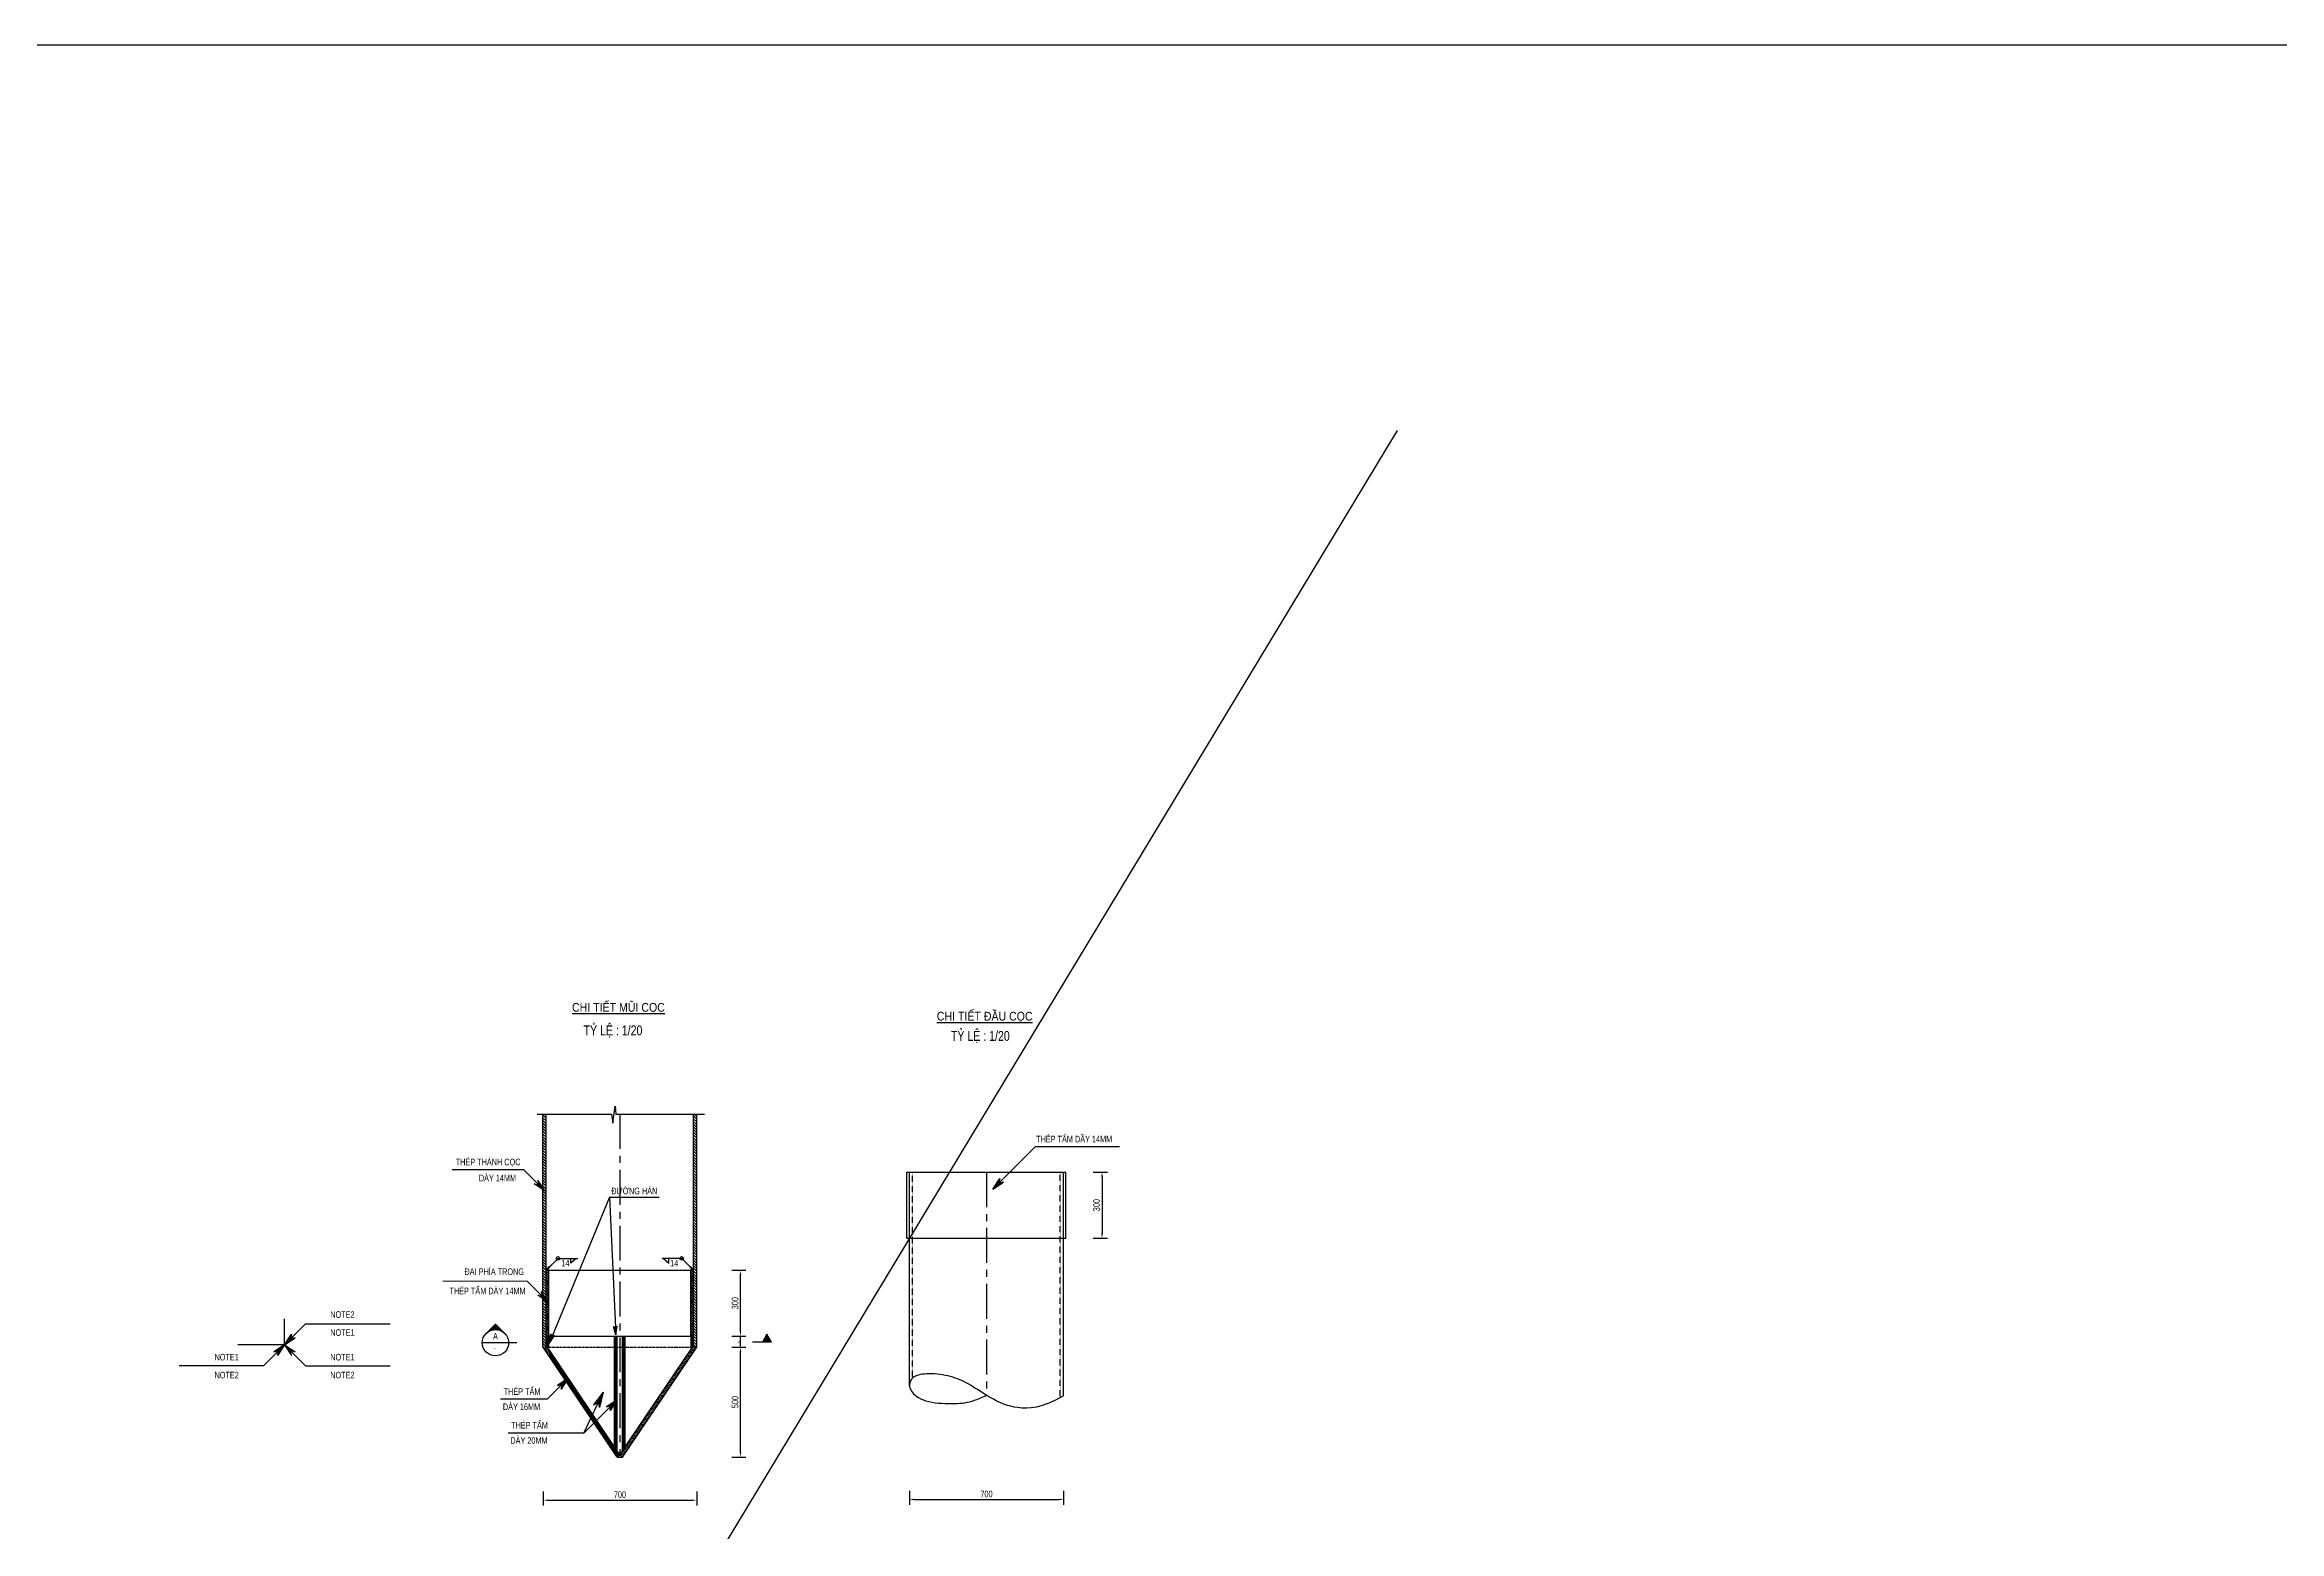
# Model space of a CAD drawing. Header units: millimetres. Extents: x -73021 to 3450336, y 75330 to 1037285.
# Drawn here: x -30586 to -20417, y 133875 to 140638 of the extents above; entities that cross this region are included whole.
import ezdxf
from ezdxf.enums import TextEntityAlignment as Align

# ---------------------------------------------------------------- set-up
doc = ezdxf.new("R2010")
doc.units = ezdxf.units.MM
doc.linetypes.add('CENTER', pattern=[50.8, 31.75, -6.35, 6.35, -6.35])
doc.linetypes.add('HIDDEN', pattern=[0.5, 0.3, -0.2])
for name, color, linetype in [('01_Draw line', 5, 'Continuous'), ('03_Dimension line', 4, 'Continuous'), ('BAO', 7, 'Continuous'), ('Big_Text_Note', 3, 'Continuous'), ('HATCH', 8, 'Continuous'), ('KHUAT', 8, 'HIDDEN'), ('MANH', 4, 'Continuous'), ('TEXT', 3, 'Continuous'), ('Truc', 1, 'CENTER')]:
    doc.layers.add(name, color=color, linetype=linetype)
doc.styles.add('Ghi chu', font='vn_vni.shx', dxfattribs={"width": 0.8})
doc.styles.add('Kich Thuoc', font='vn_vni.shx', dxfattribs={"width": 0.8})
doc.styles.add('Romans', font='vn_vni.shx', dxfattribs={"width": 0.8})
doc.styles.add('TXT5', font='vn_vni.shx', dxfattribs={"width": 0.8})
doc.dimstyles.get("Standard").update_dxf_attribs({"dimscale": 0, "dimtxt": 1.5, "dimasz": 1, "dimexe": 1.2, "dimexo": 0, "dimgap": 0.5, "dimtad": 1, "dimdec": 0, "dimzin": 0, "dimdsep": 46, "dimtxsty": 'Kich Thuoc', "dimcen": 0.09, "dimclrd": 4, "dimclre": 4, "dimclrt": 4, "dimadec": 0, "dimazin": 0, "dimtfac": 1, "dimtdec": 0, "dimtix": 1, "dimtofl": 0, "dimtmove": 0, "dimatfit": 3, "dimfxl": 2, "dimfxlon": 1, "dimtolj": 1, "dimtzin": 0, "dimarcsym": 0})

# ---------------------------------------------------------------- blocks, each defined once
blk = doc.blocks.new('*D19')
at = {"layer": '03_Dimension line', "color": 4, "lineweight": -2, "ltscale": 5}
for p, q in [((-28318, 134057), (-28318, 133993)), ((-27618, 134057), (-27618, 133993)), ((-28298, 134017), (-27638, 134017))]:
    blk.add_line(p, q, dxfattribs=at)
at = {"layer": '03_Dimension line', "color": 4, "ltscale": 5}
for points in [[(-28298, 134020), (-28298, 134014), (-28318, 134017)], [(-27638, 134020), (-27638, 134014), (-27618, 134017)]]:
    blk.add_solid(points, dxfattribs=at)
at = {"layer": 'Defpoints', "color": 0, "ltscale": 5}
for p in [(-28318, 134713), (-27618, 134713), (-27618, 134017)]:
    blk.add_point(p, dxfattribs=at)
at = {"layer": '03_Dimension line', "color": 4, "ltscale": 5, "insert": (-27968, 134042), "char_height": 30, "attachment_point": 5, "style": 'Kich Thuoc'}
blk.add_mtext('\\A1;700', dxfattribs=at)
blk = doc.blocks.new('*D20')
at = {"layer": '03_Dimension line', "color": 4, "lineweight": -2, "ltscale": 5}
for p, q in [((-27459, 134713), (-27395, 134713)), ((-27419, 134233), (-27419, 134693)), ((-27459, 134213), (-27395, 134213))]:
    blk.add_line(p, q, dxfattribs=at)
at = {"layer": '03_Dimension line', "color": 4, "ltscale": 5}
for points in [[(-27422, 134693), (-27416, 134693), (-27419, 134713)], [(-27422, 134233), (-27416, 134233), (-27419, 134213)]]:
    blk.add_solid(points, dxfattribs=at)
at = {"layer": 'Defpoints', "color": 0, "ltscale": 5}
for p in [(-27956, 134713), (-27419, 134713), (-27956, 134213)]:
    blk.add_point(p, dxfattribs=at)
at = {"layer": '03_Dimension line', "color": 4, "ltscale": 5, "insert": (-27444, 134463), "char_height": 30, "attachment_point": 5, "rotation": 90, "style": 'Kich Thuoc'}
blk.add_mtext('\\A1;500', dxfattribs=at)
blk = doc.blocks.new('*D21')
at = {"layer": '03_Dimension line', "color": 4, "lineweight": -2, "ltscale": 5}
for p, q in [((-27428, 134763), (-27413, 134763)), ((-27419, 134717), (-27419, 134758)), ((-27428, 134713), (-27413, 134713))]:
    blk.add_line(p, q, dxfattribs=at)
at = {"layer": '03_Dimension line', "color": 4, "ltscale": 5}
for points in [[(-27420, 134758), (-27418, 134758), (-27419, 134763)], [(-27420, 134717), (-27418, 134717), (-27419, 134713)]]:
    blk.add_solid(points, dxfattribs=at)
at = {"layer": 'Defpoints', "color": 0, "ltscale": 5}
for p in [(-27633, 134763), (-27419, 134763), (-27633, 134713)]:
    blk.add_point(p, dxfattribs=at)
at = {"layer": '03_Dimension line', "color": 4, "ltscale": 5, "insert": (-27425, 134738), "char_height": 7.08, "attachment_point": 5, "rotation": 90, "style": 'Kich Thuoc'}
blk.add_mtext('\\A1;50', dxfattribs=at)
blk = doc.blocks.new('*D22')
at = {"layer": '03_Dimension line', "color": 4, "lineweight": -2, "ltscale": 5}
for p, q in [((-27459, 135063), (-27395, 135063)), ((-27419, 134783), (-27419, 135043)), ((-27459, 134763), (-27395, 134763))]:
    blk.add_line(p, q, dxfattribs=at)
at = {"layer": '03_Dimension line', "color": 4, "ltscale": 5}
for points in [[(-27422, 135043), (-27416, 135043), (-27419, 135063)], [(-27422, 134783), (-27416, 134783), (-27419, 134763)]]:
    blk.add_solid(points, dxfattribs=at)
at = {"layer": 'Defpoints', "color": 0, "ltscale": 5}
for p in [(-27633, 135063), (-27419, 135063), (-27633, 134763)]:
    blk.add_point(p, dxfattribs=at)
at = {"layer": '03_Dimension line', "color": 4, "ltscale": 5, "insert": (-27444, 134913), "char_height": 30, "attachment_point": 5, "rotation": 90, "style": 'Kich Thuoc'}
blk.add_mtext('\\A1;300', dxfattribs=at)
blk = doc.blocks.new('*D23')
at = {"layer": '03_Dimension line', "color": 4, "lineweight": -2, "ltscale": 5}
for p, q in [((-26650, 134060), (-26650, 133996)), ((-25950, 134060), (-25950, 133996)), ((-26630, 134020), (-25970, 134020))]:
    blk.add_line(p, q, dxfattribs=at)
at = {"layer": '03_Dimension line', "color": 4, "ltscale": 5}
for points in [[(-26630, 134024), (-26630, 134017), (-26650, 134020)], [(-25970, 134024), (-25970, 134017), (-25950, 134020)]]:
    blk.add_solid(points, dxfattribs=at)
at = {"layer": 'Defpoints', "color": 0, "ltscale": 5}
for p in [(-26650, 134542), (-25950, 134542), (-25950, 134020)]:
    blk.add_point(p, dxfattribs=at)
at = {"layer": '03_Dimension line', "color": 4, "ltscale": 5, "insert": (-26300, 134045), "char_height": 30, "attachment_point": 5, "style": 'Kich Thuoc'}
blk.add_mtext('\\A1;700', dxfattribs=at)
blk = doc.blocks.new('*D24')
at = {"layer": '03_Dimension line', "color": 4, "lineweight": -2, "ltscale": 5}
for p, q in [((-25814, 135509), (-25750, 135509)), ((-25774, 135489), (-25774, 135229)), ((-25814, 135209), (-25750, 135209))]:
    blk.add_line(p, q, dxfattribs=at)
at = {"layer": '03_Dimension line', "color": 4, "ltscale": 5}
for points in [[(-25778, 135489), (-25771, 135489), (-25774, 135509)], [(-25778, 135229), (-25771, 135229), (-25774, 135209)]]:
    blk.add_solid(points, dxfattribs=at)
at = {"layer": 'Defpoints', "color": 0, "ltscale": 5}
for p in [(-25938, 135509), (-25938, 135209), (-25774, 135209)]:
    blk.add_point(p, dxfattribs=at)
at = {"layer": '03_Dimension line', "color": 4, "ltscale": 5, "insert": (-25799, 135359), "char_height": 30, "attachment_point": 5, "rotation": 90, "style": 'Kich Thuoc'}
blk.add_mtext('\\A1;300', dxfattribs=at)
blk = doc.blocks.new('NOTE')
h = blk.add_hatch(color=256)
h.paths.add_polyline_path([(0, 0), (2.43, -1.61), (1.34, -1.34)])
h.paths.add_polyline_path([(0, 0), (1.34, -1.34), (1.61, -2.43)])
for p, q in [((0, 0), (1.61, -2.43)), ((0, 0), (2.43, -1.61)), ((4.77, -4.77), (0, 0)), ((1.61, -2.43), (1.34, -1.34)), ((2.43, -1.61), (1.34, -1.34)), ((4.77, -4.77), (24.01, -4.77))]:
    blk.add_line(p, q)
at = {"color": 4, "style": 'Romans', "width": 0.8}
for tag, p in [('NOTE1', (13.17, -2.8)), ('NOTE2', (13.17, -6.89))]:
    blk.add_attdef(tag, text='', height=2, dxfattribs=at).set_placement(p, align=Align.MIDDLE_CENTER)
blk = doc.blocks.new('SECTION_02')
for p, q in [((6, 0), (-6, 0)), ((0, 8.4), (-3.8, 4.7)), ((-3.7, 4.8), (-3.6, 4.8)), ((-3.6, 4.9), (-3.5, 4.9)), ((-3.5, 4.9), (-3.4, 4.9)), ((-3.4, 5), (-3.3, 5)), ((-3.3, 5.1), (-3.1, 5.1)), ((-3.2, 5.3), (-2.9, 5.3)), ((-3.2, 5.2), (-3, 5.2)), ((-3.1, 5.4), (-2.7, 5.4)), ((-3, 5.4), (-2.5, 5.4)), ((-2.9, 5.5), (-2.3, 5.5)), ((-2.8, 5.6), (-2.1, 5.6)), ((-2.7, 5.8), (-1.6, 5.8)), ((-2.7, 5.7), (-1.9, 5.7)), ((-2.6, 5.9), (-1.3, 5.9)), ((-2.5, 5.9), (-0.8, 5.9)), ((-2.4, 6), (2.4, 6)), ((-2.3, 6.1), (2.3, 6.1)), ((-2.2, 6.3), (2.2, 6.3)), ((-2.2, 6.2), (2.2, 6.2)), ((-2.1, 6.4), (2.1, 6.4)), ((-2, 6.4), (2, 6.4)), ((-1.9, 6.5), (1.9, 6.5)), ((-1.8, 6.6), (1.8, 6.6)), ((-1.7, 6.8), (1.7, 6.8)), ((-1.7, 6.7), (1.7, 6.7)), ((-1.6, 6.9), (1.6, 6.9)), ((-1.5, 6.9), (1.5, 6.9)), ((-1.4, 7), (1.4, 7)), ((-1.3, 7.1), (1.3, 7.1)), ((-1.2, 7.3), (1.2, 7.3)), ((-1.2, 7.2), (1.2, 7.2)), ((-1.1, 7.4), (1.1, 7.4)), ((-1, 7.4), (1, 7.4)), ((-0.9, 7.5), (0.9, 7.5)), ((-0.8, 7.6), (0.8, 7.6)), ((-0.7, 7.8), (0.7, 7.8)), ((-0.7, 7.7), (0.7, 7.7)), ((-0.6, 7.9), (0.6, 7.9)), ((-0.5, 7.9), (0.5, 7.9)), ((-0.4, 8), (0.4, 8)), ((-0.3, 8.1), (0.3, 8.1)), ((-0.2, 8.3), (0.2, 8.3)), ((-0.2, 8.2), (0.2, 8.2)), ((-0.1, 8.4), (0.1, 8.4)), ((0, 8.4), (3.8, 4.7)), ((0.8, 5.9), (2.5, 5.9)), ((1.3, 5.9), (2.6, 5.9)), ((1.6, 5.8), (2.7, 5.8)), ((1.9, 5.7), (2.7, 5.7)), ((2.1, 5.6), (2.8, 5.6)), ((2.3, 5.5), (2.9, 5.5)), ((2.5, 5.4), (3, 5.4)), ((2.7, 5.4), (3.1, 5.4)), ((2.9, 5.3), (3.2, 5.3)), ((3, 5.2), (3.2, 5.2)), ((3.1, 5.1), (3.3, 5.1)), ((3.3, 5), (3.4, 5)), ((3.4, 4.9), (3.5, 4.9)), ((3.5, 4.9), (3.6, 4.9)), ((3.6, 4.8), (3.7, 4.8)), ((-3.7, -4.7), (-3.7, -4.7)), ((3.7, -4.7), (3.7, -4.7))]:
    blk.add_line(p, q)
blk.add_circle((0, 0), 6)
at = {"layer": 'Big_Text_Note', "color": 6, "style": 'TXT5', "width": 0.8}
blk.add_attdef('A', text='', height=4, dxfattribs=at).set_placement((0, 3), align=Align.MIDDLE_CENTER)
at = {"layer": 'Big_Text_Note', "color": 3, "style": 'Romans', "width": 0.8}
blk.add_attdef('-', text='', height=2.08, dxfattribs=at).set_placement((0, -2.5), align=Align.MIDDLE_CENTER)

msp = doc.modelspace()

# ---------------------------------------------------------------- hatches: boundary and pattern name
h = msp.add_hatch()
h.set_pattern_fill('ANSI31', color=9, scale=50, style=0)
h.set_pattern_definition([(45, (-27740.034, 133390.661), (-4.419417, 4.419417), [])])
h.paths.add_polyline_path([(-28290.91, 135062.58), (-28303.41, 135062.58), (-28303.41, 134762.58), (-28290.91, 134762.58)])
h.paths.add_polyline_path([(-27633.41, 135062.58), (-27645.91, 135062.58), (-27645.91, 134762.58), (-27633.41, 134762.58)])
h = msp.add_hatch()
h.set_pattern_fill('ANSI31', color=9, scale=50, angle=43.894627, style=0)
h.set_pattern_definition([(88.89463, (-27755.724, 133411.351), (-6.248837, 0.12057), [])])
h.paths.add_polyline_path([(-28154.55, 134470.91), (-28140.72, 134479.01), (-28301.94, 134719.05), (-28308.97, 134719.19), (-28309.31, 134701.33)])
h.paths.add_polyline_path([(-28103.34, 134394.66), (-28086.26, 134397.93), (-28140.72, 134479.01), (-28154.55, 134470.91)])
h.paths.add_polyline_path([(-27981.18, 134212.77), (-27968.49, 134222.57), (-28086.26, 134397.93), (-28103.34, 134394.66)])
h = msp.add_hatch()
h.set_pattern_fill('ANSI31', color=9, scale=50, angle=120.934803, style=0)
h.set_pattern_definition([(165.9348, (-27726.899, 133419.494), (-1.518911, -6.062624), [])])
h.paths.add_polyline_path([(-27968.41, 134222.62), (-27955.74, 134212.79), (-27614.02, 134718.43), (-27626.45, 134718.22), (-27633.54, 134718.11)])
at = {"layer": '03_Dimension line'}
h = msp.add_hatch(color=256, dxfattribs=at)
h.paths.add_polyline_path([(-28309.85, 135423.61), (-28358.5, 135455.8), (-28336.59, 135450.36)])
h.paths.add_polyline_path([(-28309.85, 135423.61), (-28336.59, 135450.36), (-28342.03, 135472.26)])
h = msp.add_hatch(color=256, dxfattribs=at)
h.paths.add_polyline_path([(-26270.71, 135431.7), (-26222.06, 135463.89), (-26243.96, 135458.45)])
h.paths.add_polyline_path([(-26270.71, 135431.7), (-26243.96, 135458.45), (-26238.52, 135480.35)])
h = msp.add_hatch(color=256, dxfattribs=at)
h.paths.add_polyline_path([(-28293.56, 134916.78), (-28342.21, 134948.96), (-28320.31, 134943.52)])
h.paths.add_polyline_path([(-28293.56, 134916.78), (-28320.31, 134943.52), (-28325.75, 134965.43)])
h = msp.add_hatch(color=256, dxfattribs=at)
h.paths.add_polyline_path([(-28290.81, 134729.84), (-28266.15, 134766.37), (-28279.87, 134756.24)])
h.paths.add_polyline_path([(-28290.81, 134729.84), (-28279.87, 134756.24), (-28282.4, 134773.1)])
h = msp.add_hatch(color=256, dxfattribs=at)
h.paths.add_polyline_path([(-27985.98, 134768.72), (-27980.65, 134808.71), (-27987.77, 134794.82)])
h.paths.add_polyline_path([(-27985.98, 134768.72), (-27987.77, 134794.82), (-27996.71, 134807.61)])
h = msp.add_hatch(color=256, dxfattribs=at)
h.paths.add_polyline_path([(-28203.41, 134571.25), (-28252.07, 134539.06), (-28230.16, 134544.5)])
h.paths.add_polyline_path([(-28203.41, 134571.25), (-28230.16, 134544.5), (-28235.6, 134522.59)])
h = msp.add_hatch(color=256, dxfattribs=at)
h.paths.add_polyline_path([(-28044.14, 134508.84), (-28087.8, 134450.6), (-28064.34, 134466.19)])
h.paths.add_polyline_path([(-28044.14, 134508.84), (-28064.34, 134466.19), (-28061.54, 134438.17)])
h = msp.add_hatch(color=256, dxfattribs=at)
h.paths.add_polyline_path([(-27980.91, 134473.97), (-28029.56, 134441.78), (-28007.65, 134447.22)])
h.paths.add_polyline_path([(-27980.91, 134473.97), (-28007.65, 134447.22), (-28013.09, 134425.32)])
at = {"layer": 'HATCH', "ltscale": 5}
for points in [[(-28292.5, 135066.23), (-28296.17, 135070.54), (-28300.31, 135072.38), (-28303.41, 135072.82), (-28303.41, 135062.58), (-28291.48, 135062.58)], [(-27644.31, 135066.23), (-27640.64, 135070.54), (-27636.5, 135072.38), (-27633.41, 135072.82), (-27633.41, 135062.58), (-27645.33, 135062.58)]]:
    msp.add_hatch(color=256, dxfattribs=at).paths.add_polyline_path(points)
at = {"layer": 'KHUAT'}
h = msp.add_hatch(dxfattribs=at)
h.set_pattern_fill('ANSI31', color=8, scale=70, angle=90, style=0)
h.set_pattern_definition([(135, (-27598.36, 133279.536), (-6.187184, -6.187184), [])])
h.paths.add_polyline_path([(-28303.41, 135773.35), (-28318.41, 135773.35), (-28318.41, 134986.27), (-28303.41, 134963.92)])
h.paths.add_polyline_path([(-27618.41, 135773.35), (-27633.41, 135773.35), (-27633.41, 134712.58), (-27618.41, 134712.58)])
h.paths.add_polyline_path([(-28303.41, 134963.92), (-28318.41, 134986.27), (-28318.41, 134712.58), (-28303.41, 134712.58)])

# ---------------------------------------------------------------- linework, layer by layer
for p, q in [((-27298.94, 134772.48), (-27319.57, 134734.97)), ((-27277.77, 134734.97), (-27298.94, 134772.48)), ((-28437.76, 134733.17), (-28474.6, 134733.17)), ((-27321.07, 134734.97), (-27364.38, 134734.97)), ((-27277.77, 134734.97), (-27321.07, 134734.97)), ((-28298.88, 134475.78), (-28511.32, 134475.78))]:
    msp.add_line(p, q)
for points in [[(-26662.28, 135509.12), (-25938.28, 135509.12)], [(-26662.28, 135209.12), (-26662.28, 135509.12)], [(-25938.28, 135209.12), (-25938.28, 135509.12)], [(-26662.28, 135209.12), (-25938.28, 135209.12)], [(-28291.48, 135062.58), (-28292.5, 135066.23), (-28296.17, 135070.54), (-28300.31, 135072.38), (-28303.98, 135072.9)], [(-27645.33, 135062.58), (-27644.31, 135066.23), (-27640.64, 135070.54), (-27636.5, 135072.38), (-27632.83, 135072.9)], [(-28291.48, 134762.58), (-28292.5, 134758.93), (-28296.17, 134754.62), (-28300.31, 134752.78), (-28303.98, 134752.26)], [(-28303.41, 134758.91), (-28290.81, 134758.91)], [(-28303.41, 134755.42), (-28290.81, 134755.42)], [(-28303.41, 134754.56), (-28290.81, 134754.56)], [(-28303.41, 134751.7), (-28290.81, 134751.7)], [(-28303.41, 134749.44), (-28290.81, 134749.44)], [(-28303.41, 134747.75), (-28290.81, 134747.75)], [(-28303.41, 134746.65), (-28290.81, 134746.65)], [(-28303.41, 134743.56), (-28290.81, 134743.56)], [(-28303.41, 134742.47), (-28290.81, 134742.47)], [(-27995.81, 134758.91), (-27983.22, 134758.91)], [(-27995.81, 134755.42), (-27983.22, 134755.42)], [(-27995.81, 134754.56), (-27983.22, 134754.56)], [(-27995.81, 134751.7), (-27983.22, 134751.7)], [(-27995.81, 134749.44), (-27983.22, 134749.44)], [(-27995.81, 134747.75), (-27983.22, 134747.75)], [(-27995.81, 134746.65), (-27983.22, 134746.65)], [(-27995.81, 134743.56), (-27983.22, 134743.56)], [(-27995.81, 134742.47), (-27983.22, 134742.47)], [(-27954.72, 134758.91), (-27942.13, 134758.91)], [(-27954.72, 134755.42), (-27942.13, 134755.42)], [(-27954.72, 134754.56), (-27942.13, 134754.56)], [(-27954.72, 134751.7), (-27942.13, 134751.7)], [(-27954.72, 134749.44), (-27942.13, 134749.44)], [(-27954.72, 134747.75), (-27942.13, 134747.75)], [(-27954.72, 134746.65), (-27942.13, 134746.65)], [(-27954.72, 134743.56), (-27942.13, 134743.56)], [(-27954.72, 134742.47), (-27942.13, 134742.47)], [(-27647.61, 134758.91), (-27635.02, 134758.91)], [(-27647.61, 134755.42), (-27635.02, 134755.42)], [(-27647.61, 134751.7), (-27635.02, 134751.7)], [(-27647.61, 134749.72), (-27635.02, 134749.72)], [(-27647.61, 134747.75), (-27635.02, 134747.75)], [(-27647.61, 134744.6), (-27635.02, 134744.6)], [(-27647.61, 134743.56), (-27635.02, 134743.56)], [(-27647.61, 134739.51), (-27635.02, 134739.51)], [(-27646.69, 134762.58), (-27645.67, 134758.93), (-27642, 134754.62), (-27637.85, 134752.78), (-27634.19, 134752.26)], [(-27645.33, 134762.58), (-27644.31, 134758.93), (-27640.64, 134754.62), (-27636.5, 134752.78), (-27632.83, 134752.26)], [(-28303.41, 134738.45), (-28290.81, 134738.45)], [(-28303.41, 134737.35), (-28290.81, 134737.35)], [(-28303.41, 134734.03), (-28290.81, 134734.03)], [(-28303.41, 134733.75), (-28290.81, 134733.75)], [(-28303.41, 134729.84), (-28290.81, 134729.84)], [(-28303.41, 134724.26), (-28290.81, 134724.26)], [(-28303.41, 134719.14), (-28290.81, 134719.14)], [(-28303.41, 134714.49), (-28290.81, 134714.49)], [(-27995.81, 134738.45), (-27983.22, 134738.45)], [(-27995.81, 134737.35), (-27983.22, 134737.35)], [(-27995.81, 134734.03), (-27983.22, 134734.03)], [(-27995.81, 134733.75), (-27983.22, 134733.75)], [(-27995.81, 134729.84), (-27983.22, 134729.84)], [(-27995.81, 134724.26), (-27983.22, 134724.26)], [(-27995.81, 134719.14), (-27983.22, 134719.14)], [(-27995.81, 134714.49), (-27983.22, 134714.49)], [(-27995.81, 134710.74), (-27983.22, 134710.74)], [(-27995.81, 134707.25), (-27983.22, 134707.25)], [(-27995.81, 134703.53), (-27983.22, 134703.53)], [(-27995.81, 134699.57), (-27983.22, 134699.57)], [(-27995.81, 134695.39), (-27983.22, 134695.39)], [(-27995.81, 134690.27), (-27983.22, 134690.27)], [(-27995.81, 134685.85), (-27983.22, 134685.85)], [(-27995.81, 134681.67), (-27983.22, 134681.67)], [(-27995.81, 134676.08), (-27983.22, 134676.08)], [(-27995.81, 134670.97), (-27983.22, 134670.97)], [(-27995.81, 134666.32), (-27983.22, 134666.32)], [(-27995.81, 134661.85), (-27983.22, 134661.85)], [(-27995.81, 134658.36), (-27983.22, 134658.36)], [(-27995.81, 134654.64), (-27983.22, 134654.64)], [(-27995.81, 134650.69), (-27983.22, 134650.69)], [(-27995.81, 134646.5), (-27983.22, 134646.5)], [(-27995.81, 134641.38), (-27983.22, 134641.38)], [(-27954.72, 134738.45), (-27942.13, 134738.45)], [(-27954.72, 134737.35), (-27942.13, 134737.35)], [(-27954.72, 134734.03), (-27942.13, 134734.03)], [(-27954.72, 134733.75), (-27942.13, 134733.75)], [(-27954.72, 134729.84), (-27942.13, 134729.84)], [(-27954.72, 134724.26), (-27942.13, 134724.26)], [(-27954.72, 134719.14), (-27942.13, 134719.14)], [(-27954.72, 134714.49), (-27942.13, 134714.49)], [(-27954.72, 134710.74), (-27942.13, 134710.74)], [(-27954.72, 134707.25), (-27942.13, 134707.25)], [(-27954.72, 134703.53), (-27942.13, 134703.53)], [(-27954.72, 134699.57), (-27942.13, 134699.57)], [(-27954.72, 134695.39), (-27942.13, 134695.39)], [(-27954.72, 134690.27), (-27942.13, 134690.27)], [(-27954.72, 134685.85), (-27942.13, 134685.85)], [(-27954.72, 134681.67), (-27942.13, 134681.67)], [(-27954.72, 134676.08), (-27942.13, 134676.08)], [(-27954.72, 134670.97), (-27942.13, 134670.97)], [(-27954.72, 134666.32), (-27942.13, 134666.32)], [(-27954.72, 134661.85), (-27942.13, 134661.85)], [(-27954.72, 134658.36), (-27942.13, 134658.36)], [(-27954.72, 134654.64), (-27942.13, 134654.64)], [(-27954.72, 134650.69), (-27942.13, 134650.69)], [(-27954.72, 134646.5), (-27942.13, 134646.5)], [(-27954.72, 134641.38), (-27942.13, 134641.38)], [(-27647.61, 134738.45), (-27635.02, 134738.45)], [(-27647.61, 134734.49), (-27635.02, 134734.49)], [(-27647.61, 134734.03), (-27635.02, 134734.03)], [(-27647.61, 134730.3), (-27635.02, 134730.3)], [(-27647.61, 134729.84), (-27635.02, 134729.84)], [(-27647.61, 134724.26), (-27635.02, 134724.26)], [(-27647.61, 134719.14), (-27635.02, 134719.14)], [(-27647.61, 134714.49), (-27635.02, 134714.49)], [(-27995.81, 134636.96), (-27983.22, 134636.96)], [(-27995.81, 134632.78), (-27983.22, 134632.78)], [(-27995.81, 134627.2), (-27983.22, 134627.2)], [(-27995.81, 134622.08), (-27983.22, 134622.08)], [(-27995.81, 134617.43), (-27983.22, 134617.43)], [(-27995.81, 134612.71), (-27983.22, 134612.71)], [(-27995.81, 134609.22), (-27983.22, 134609.22)], [(-27995.81, 134605.5), (-27983.22, 134605.5)], [(-27995.81, 134601.54), (-27983.22, 134601.54)], [(-27995.81, 134597.36), (-27983.22, 134597.36)], [(-27995.81, 134592.24), (-27983.22, 134592.24)], [(-27995.81, 134587.82), (-27983.22, 134587.82)], [(-27995.81, 134583.64), (-27983.22, 134583.64)], [(-27995.81, 134578.05), (-27983.22, 134578.05)], [(-27995.81, 134572.94), (-27983.22, 134572.94)], [(-27995.81, 134568.29), (-27983.22, 134568.29)], [(-27995.81, 134563.46), (-27983.22, 134563.46)], [(-27995.81, 134559.97), (-27983.22, 134559.97)], [(-27995.81, 134556.25), (-27983.22, 134556.25)], [(-27995.81, 134552.3), (-27983.22, 134552.3)], [(-27995.81, 134548.11), (-27983.22, 134548.11)], [(-27995.81, 134543), (-27983.22, 134543)], [(-27995.81, 134538.58), (-27983.22, 134538.58)], [(-27954.72, 134636.96), (-27942.13, 134636.96)], [(-27954.72, 134632.78), (-27942.13, 134632.78)], [(-27954.72, 134627.2), (-27942.13, 134627.2)], [(-27954.72, 134622.08), (-27942.13, 134622.08)], [(-27954.72, 134617.43), (-27942.13, 134617.43)], [(-27954.72, 134612.71), (-27942.13, 134612.71)], [(-27954.72, 134609.22), (-27942.13, 134609.22)], [(-27954.72, 134605.5), (-27942.13, 134605.5)], [(-27954.72, 134601.54), (-27942.13, 134601.54)], [(-27954.72, 134597.36), (-27942.13, 134597.36)], [(-27954.72, 134592.24), (-27942.13, 134592.24)], [(-27954.72, 134587.82), (-27942.13, 134587.82)], [(-27954.72, 134583.64), (-27942.13, 134583.64)], [(-27954.72, 134578.05), (-27942.13, 134578.05)], [(-27954.72, 134572.94), (-27942.13, 134572.94)], [(-27954.72, 134568.29), (-27942.13, 134568.29)], [(-27954.72, 134563.46), (-27942.13, 134563.46)], [(-27954.72, 134559.97), (-27942.13, 134559.97)], [(-27954.72, 134556.25), (-27942.13, 134556.25)], [(-27954.72, 134552.3), (-27942.13, 134552.3)], [(-27954.72, 134548.11), (-27942.13, 134548.11)], [(-27954.72, 134543), (-27942.13, 134543)], [(-27954.72, 134538.58), (-27942.13, 134538.58)], [(-27995.81, 134534.39), (-27983.22, 134534.39)], [(-27995.81, 134528.81), (-27983.22, 134528.81)], [(-27995.81, 134523.69), (-27983.22, 134523.69)], [(-27995.81, 134519.04), (-27983.22, 134519.04)], [(-27995.81, 134514.57), (-27983.22, 134514.57)], [(-27995.81, 134511.09), (-27983.22, 134511.09)], [(-27995.81, 134507.36), (-27983.22, 134507.36)], [(-27995.81, 134503.41), (-27983.22, 134503.41)], [(-27995.81, 134499.22), (-27983.22, 134499.22)], [(-27995.81, 134494.11), (-27983.22, 134494.11)], [(-27995.81, 134489.69), (-27983.22, 134489.69)], [(-27995.81, 134485.5), (-27983.22, 134485.5)], [(-27995.81, 134479.92), (-27983.22, 134479.92)], [(-27995.81, 134474.8), (-27983.22, 134474.8)], [(-27995.81, 134470.15), (-27983.22, 134470.15)], [(-27995.81, 134465.49), (-27983.22, 134465.49)], [(-27995.81, 134462), (-27983.22, 134462)], [(-27995.81, 134458.28), (-27983.22, 134458.28)], [(-27995.81, 134454.33), (-27983.22, 134454.33)], [(-27995.81, 134450.14), (-27983.22, 134450.14)], [(-27995.81, 134445.03), (-27983.22, 134445.03)], [(-27995.81, 134440.61), (-27983.22, 134440.61)], [(-27995.81, 134436.42), (-27983.22, 134436.42)], [(-27954.72, 134534.39), (-27942.13, 134534.39)], [(-27954.72, 134528.81), (-27942.13, 134528.81)], [(-27954.72, 134523.69), (-27942.13, 134523.69)], [(-27954.72, 134519.04), (-27942.13, 134519.04)], [(-27954.72, 134514.57), (-27942.13, 134514.57)], [(-27954.72, 134511.09), (-27942.13, 134511.09)], [(-27954.72, 134507.36), (-27942.13, 134507.36)], [(-27954.72, 134503.41), (-27942.13, 134503.41)], [(-27954.72, 134499.22), (-27942.13, 134499.22)], [(-27954.72, 134494.11), (-27942.13, 134494.11)], [(-27954.72, 134489.69), (-27942.13, 134489.69)], [(-27954.72, 134485.5), (-27942.13, 134485.5)], [(-27954.72, 134479.92), (-27942.13, 134479.92)], [(-27954.72, 134474.8), (-27942.13, 134474.8)], [(-27954.72, 134470.15), (-27942.13, 134470.15)], [(-27954.72, 134465.49), (-27942.13, 134465.49)], [(-27954.72, 134462), (-27942.13, 134462)], [(-27954.72, 134458.28), (-27942.13, 134458.28)], [(-27954.72, 134454.33), (-27942.13, 134454.33)], [(-27954.72, 134450.14), (-27942.13, 134450.14)], [(-27954.72, 134445.03), (-27942.13, 134445.03)], [(-27954.72, 134440.61), (-27942.13, 134440.61)], [(-27954.72, 134436.42), (-27942.13, 134436.42)], [(-27995.81, 134430.84), (-27983.22, 134430.84)], [(-27995.81, 134425.72), (-27983.22, 134425.72)], [(-27995.81, 134421.07), (-27983.22, 134421.07)], [(-27995.81, 134416.6), (-27983.22, 134416.6)], [(-27995.81, 134413.12), (-27983.22, 134413.12)], [(-27995.81, 134409.39), (-27983.22, 134409.39)], [(-27995.81, 134405.44), (-27983.22, 134405.44)], [(-27995.81, 134401.25), (-27983.22, 134401.25)], [(-27995.81, 134396.14), (-27983.22, 134396.14)], [(-27995.81, 134391.72), (-27983.22, 134391.72)], [(-27995.81, 134387.53), (-27983.22, 134387.53)], [(-27995.81, 134381.95), (-27983.22, 134381.95)], [(-27995.81, 134376.83), (-27983.22, 134376.83)], [(-27995.81, 134372.18), (-27983.22, 134372.18)], [(-27995.81, 134368.63), (-27983.22, 134368.63)], [(-27995.81, 134363.98), (-27983.22, 134363.98)], [(-27995.81, 134358.85), (-27983.22, 134358.85)], [(-27995.81, 134354.43), (-27983.22, 134354.43)], [(-27995.81, 134350.24), (-27983.22, 134350.24)], [(-27995.81, 134344.66), (-27983.22, 134344.66)], [(-27995.81, 134339.54), (-27983.22, 134339.54)], [(-27995.81, 134334.89), (-27983.22, 134334.89)], [(-27954.72, 134430.84), (-27942.13, 134430.84)], [(-27954.72, 134425.72), (-27942.13, 134425.72)], [(-27954.72, 134421.07), (-27942.13, 134421.07)], [(-27954.72, 134416.6), (-27942.13, 134416.6)], [(-27954.72, 134413.12), (-27942.13, 134413.12)], [(-27954.72, 134409.39), (-27942.13, 134409.39)], [(-27954.72, 134405.44), (-27942.13, 134405.44)], [(-27954.72, 134401.25), (-27942.13, 134401.25)], [(-27954.72, 134396.14), (-27942.13, 134396.14)], [(-27954.72, 134391.72), (-27942.13, 134391.72)], [(-27954.72, 134387.53), (-27942.13, 134387.53)], [(-27954.72, 134381.95), (-27942.13, 134381.95)], [(-27954.72, 134376.83), (-27942.13, 134376.83)], [(-27954.72, 134372.18), (-27942.13, 134372.18)], [(-27954.72, 134368.63), (-27942.13, 134368.63)], [(-27954.72, 134363.98), (-27942.13, 134363.98)], [(-27954.72, 134358.85), (-27942.13, 134358.85)], [(-27954.72, 134354.43), (-27942.13, 134354.43)], [(-27954.72, 134350.24), (-27942.13, 134350.24)], [(-27954.72, 134344.66), (-27942.13, 134344.66)], [(-27954.72, 134339.54), (-27942.13, 134339.54)], [(-27954.72, 134334.89), (-27942.13, 134334.89)], [(-27995.81, 134330.42), (-27983.22, 134330.42)], [(-27995.81, 134326.94), (-27983.22, 134326.94)], [(-27995.81, 134323.21), (-27983.22, 134323.21)], [(-27995.81, 134319.26), (-27983.22, 134319.26)], [(-27995.81, 134315.07), (-27983.22, 134315.07)], [(-27995.81, 134309.96), (-27983.22, 134309.96)], [(-27995.81, 134305.54), (-27983.22, 134305.54)], [(-27995.81, 134301.35), (-27983.22, 134301.35)], [(-27995.81, 134295.77), (-27983.22, 134295.77)], [(-27995.81, 134290.65), (-27983.22, 134290.65)], [(-27995.81, 134286), (-27983.22, 134286)], [(-27995.81, 134282.45), (-27983.22, 134282.45)], [(-27995.81, 134277.8), (-27983.22, 134277.8)], [(-27995.81, 134275.11), (-27983.22, 134275.11)], [(-27995.81, 134271.16), (-27983.22, 134271.16)], [(-27995.81, 134266.97), (-27983.22, 134266.97)], [(-27995.81, 134261.86), (-27983.22, 134261.86)], [(-27995.81, 134257.44), (-27983.22, 134257.44)], [(-27954.72, 134330.42), (-27942.13, 134330.42)], [(-27954.72, 134326.94), (-27942.13, 134326.94)], [(-27954.72, 134323.21), (-27942.13, 134323.21)], [(-27954.72, 134319.26), (-27942.13, 134319.26)], [(-27954.72, 134315.07), (-27942.13, 134315.07)], [(-27954.72, 134309.96), (-27942.13, 134309.96)], [(-27954.72, 134305.54), (-27942.13, 134305.54)], [(-27954.72, 134301.35), (-27942.13, 134301.35)], [(-27954.72, 134295.77), (-27942.13, 134295.77)], [(-27954.72, 134290.65), (-27942.13, 134290.65)], [(-27954.72, 134286), (-27942.13, 134286)], [(-27954.72, 134282.45), (-27942.13, 134282.45)], [(-27954.72, 134277.8), (-27942.13, 134277.8)], [(-27954.72, 134275.11), (-27942.13, 134275.11)], [(-27954.72, 134271.16), (-27942.13, 134271.16)], [(-27954.72, 134266.97), (-27942.13, 134266.97)], [(-27954.72, 134261.86), (-27942.13, 134261.86)], [(-27954.72, 134257.44), (-27942.13, 134257.44)], [(-27980.91, 134212.58), (-27968.41, 134222.62)], [(-27955.91, 134212.58), (-27968.41, 134222.62)]]:
    msp.add_lwpolyline(points)
at = {"color": 4}
for points in [[(-28014.95, 135395.23), (-28290.81, 134729.84)], [(-28014.95, 135395.23), (-27985.98, 134768.72)], [(-28014.95, 135395.23), (-27789.75, 135395.23)]]:
    msp.add_lwpolyline(points, dxfattribs=at)
at = {"color": 1}
for points in [[(-27634.21, 134717.12), (-27633.54, 134718.11)], [(-27633.41, 134712.58), (-27618.41, 134712.58)]]:
    msp.add_lwpolyline(points, dxfattribs=at)
msp.add_solid([(-27298.94, 134772.48), (-27277.77, 134734.97), (-27319.57, 134734.97)])
at = {"layer": '01_Draw line'}
msp.add_line((-73021.01, 140637.54), (34856.34, 140637.54), dxfattribs=at)
at = {"layer": '03_Dimension line'}
for p, q in [((-26077.14, 135625.27), (-26270.71, 135431.7)), ((-26078.63, 135625.27), (-25693.95, 135625.27)), ((-28405.31, 135519.08), (-28732.08, 135519.08)), ((-28405.31, 135519.08), (-28309.85, 135423.61)), ((-28358.5, 135455.8), (-28336.59, 135450.36)), ((-28309.85, 135423.61), (-28358.5, 135455.8)), ((-28309.85, 135423.61), (-28342.03, 135472.26)), ((-28342.03, 135472.26), (-28336.59, 135450.36)), ((-26270.71, 135431.7), (-26238.52, 135480.35)), ((-26270.71, 135431.7), (-26222.06, 135463.89)), ((-26238.52, 135480.35), (-26243.96, 135458.45)), ((-26222.06, 135463.89), (-26243.96, 135458.45)), ((-28389.03, 135012.24), (-28774.21, 135012.54)), ((-28389.03, 135012.24), (-28293.56, 134916.78)), ((-28342.21, 134948.96), (-28320.31, 134943.52)), ((-28293.56, 134916.78), (-28342.21, 134948.96)), ((-28293.56, 134916.78), (-28325.75, 134965.43)), ((-28325.75, 134965.43), (-28320.31, 134943.52)), ((-28290.81, 134729.84), (-28282.4, 134773.1)), ((-28290.81, 134729.84), (-28266.15, 134766.37)), ((-28282.4, 134773.1), (-28279.87, 134756.24)), ((-28266.15, 134766.37), (-28279.87, 134756.24)), ((-27985.98, 134768.72), (-27996.71, 134807.61)), ((-27996.71, 134807.61), (-27987.77, 134794.82)), ((-27980.65, 134808.71), (-27987.77, 134794.82)), ((-27985.98, 134768.72), (-27980.65, 134808.71)), ((-28298.88, 134475.78), (-28203.41, 134571.25)), ((-28203.41, 134571.25), (-28252.07, 134539.06)), ((-28252.07, 134539.06), (-28230.16, 134544.5)), ((-28203.41, 134571.25), (-28235.6, 134522.59)), ((-28235.6, 134522.59), (-28230.16, 134544.5)), ((-28132.43, 134322.44), (-27980.91, 134473.97)), ((-28132.41, 134322.47), (-28044.14, 134508.84)), ((-28044.14, 134508.84), (-28087.8, 134450.6)), ((-28087.8, 134450.6), (-28064.34, 134466.19)), ((-28061.54, 134438.17), (-28064.34, 134466.19)), ((-28044.14, 134508.84), (-28061.54, 134438.17)), ((-27980.91, 134473.97), (-28029.56, 134441.78)), ((-28029.56, 134441.78), (-28007.65, 134447.22)), ((-27980.91, 134473.97), (-28013.09, 134425.32)), ((-28013.09, 134425.32), (-28007.65, 134447.22)), ((-28132.43, 134322.44), (-28477.37, 134322.44))]:
    msp.add_line(p, q, dxfattribs=at)
at = {"layer": '03_Dimension line', "ltscale": 5}
for q in [(-29494.35, 134841.84), (-29706.37, 134723.62)]:
    msp.add_line((-29494.35, 134723.62), q, dxfattribs=at)
at = {"layer": 'BAO', "color": 4}
for p, q in [((-28296.17, 135070.54), (-28249.76, 135116.95)), ((-28277.07, 135089.63), (-28296.17, 135070.54)), ((-28296.17, 135070.54), (-28289.73, 135080.27)), ((-28296.17, 135070.54), (-28286.44, 135076.97)), ((-28249.76, 135116.95), (-28160.29, 135116.95)), ((-27687.06, 135116.95), (-27776.52, 135116.95)), ((-27640.64, 135070.54), (-27687.06, 135116.95)), ((-27659.74, 135089.63), (-27640.64, 135070.54)), ((-27640.64, 135070.54), (-27650.37, 135076.97)), ((-27640.64, 135070.54), (-27647.08, 135080.27))]:
    msp.add_line(p, q, dxfattribs=at)
at = {"layer": 'BAO', "color": 7}
for points in [[(-28318.41, 134712.58), (-28318.41, 135773.35)], [(-27618.41, 134712.58), (-27618.41, 135773.35)], [(-26650.28, 134537.4), (-26650.28, 135509.12)], [(-25950.28, 134492.2), (-25950.28, 135509.12)], [(-27981.18, 134212.77), (-28316.87, 134712.58)], [(-27955.74, 134212.79), (-27617.69, 134712.98)], [(-27980.91, 134212.58), (-27955.91, 134212.58)]]:
    msp.add_lwpolyline(points, dxfattribs=at)
at = {"layer": 'BAO', "color": 4}
for points in [[(-28167.25, 135116.95), (-28190.97, 135095.15), (-28190.97, 135116.95)], [(-27769.56, 135116.95), (-27745.84, 135095.15), (-27745.84, 135116.95)]]:
    msp.add_lwpolyline(points, dxfattribs=at)
for centre in [(-28249.76, 135116.95), (-27687.06, 135116.95)]:
    msp.add_circle(centre, 7.82, dxfattribs=at)
at = {"layer": 'KHUAT', "color": 8, "linetype": 'HIDDEN'}
for points in [[(-26636.28, 134572.28), (-26636.28, 135509.12)], [(-25964.28, 134484.33), (-25964.28, 135509.12)]]:
    msp.add_lwpolyline(points, dxfattribs=at)
at = {"layer": 'KHUAT', "color": 8, "linetype": 'HIDDEN', "ltscale": 10}
msp.add_lwpolyline([(-28316.87, 134712.58), (-27633.41, 134712.58)], dxfattribs=at)
at = {"layer": 'MANH', "ltscale": 5}
msp.add_line((-24430.57, 138882.33), (-30477.68, 128876.39), dxfattribs=at)
at = {"layer": 'MANH', "color": 8}
msp.add_lwpolyline([(-28345.45, 135773.35), (-28006.65, 135773.35), (-28000.5, 135731.62), (-27989.81, 135808.93), (-27986.25, 135773.35), (-27582.77, 135773.35)], dxfattribs=at)
at = {"layer": 'MANH', "color": 4}
for points in [[(-28303.41, 134712.58), (-28303.41, 135773.35)], [(-27633.41, 134712.58), (-27633.41, 135773.35)], [(-28303.41, 135062.58), (-27633.41, 135062.58)], [(-28290.91, 134762.58), (-28290.91, 135062.58)], [(-27645.91, 134762.58), (-27645.91, 135062.58)], [(-28303.41, 134762.58), (-27633.41, 134762.58)], [(-27980.91, 134240.48), (-27980.91, 134762.58)], [(-27955.91, 134240.48), (-27955.91, 134762.58)], [(-27968.49, 134222.57), (-28297.59, 134712.58)], [(-27968.41, 134222.62), (-27637.28, 134712.58)], [(-25950.28, 134492.2), (-25985.18, 134472.59), (-26017.01, 134457.82), (-26046.01, 134447.31), (-26072.42, 134440.47), (-26096.47, 134436.69), (-26118.39, 134435.39), (-26138.43, 134435.99), (-26156.82, 134437.88), (-26173.78, 134440.57), (-26189.51, 134443.93), (-26204.2, 134447.92), (-26218.04, 134452.51), (-26231.21, 134457.65), (-26243.9, 134463.31), (-26256.29, 134469.44), (-26268.58, 134476.02), (-26280.91, 134483), (-26293.24, 134490.26), (-26305.5, 134497.71), (-26317.61, 134505.22), (-26329.5, 134512.7), (-26341.1, 134520.03), (-26352.32, 134527.09), (-26363.09, 134533.78), (-26373.36, 134540.01), (-26383.25, 134545.78), (-26392.89, 134551.13), (-26402.41, 134556.08), (-26411.95, 134560.67), (-26421.65, 134564.93), (-26431.64, 134568.89), (-26442.06, 134572.57), (-26453, 134576), (-26464.41, 134579.16), (-26476.19, 134582.03), (-26488.23, 134584.58), (-26500.43, 134586.79), (-26512.69, 134588.63), (-26524.91, 134590.08), (-26536.99, 134591.1), (-26548.83, 134591.69), (-26560.33, 134591.84), (-26571.4, 134591.55), (-26581.95, 134590.83), (-26591.88, 134589.7), (-26601.09, 134588.14), (-26609.5, 134586.17), (-26617.02, 134583.79), (-26623.56, 134581.02), (-26629.19, 134577.88), (-26633.98, 134574.42), (-26638, 134570.68), (-26641.33, 134566.69), (-26644.05, 134562.49), (-26646.23, 134558.13), (-26647.95, 134553.64), (-26649.25, 134549.05), (-26650.1, 134544.36), (-26650.41, 134539.54), (-26650.11, 134534.58), (-26649.13, 134529.46), (-26647.39, 134524.16), (-26644.82, 134518.67), (-26641.34, 134512.95), (-26636.89, 134507.03), (-26631.43, 134501), (-26624.94, 134494.97), (-26617.38, 134489.06), (-26608.73, 134483.4), (-26598.97, 134478.11), (-26588.06, 134473.3), (-26575.98, 134469.09), (-26562.74, 134465.58), (-26548.58, 134462.73), (-26533.74, 134460.48), (-26518.51, 134458.78), (-26503.14, 134457.56), (-26487.9, 134456.76), (-26473.06, 134456.33), (-26458.88, 134456.2), (-26445.57, 134456.33), (-26433.04, 134456.74), (-26421.14, 134457.49), (-26409.72, 134458.62), (-26398.63, 134460.17), (-26387.73, 134462.2), (-26376.87, 134464.74), (-26365.89, 134467.83), (-26354.73, 134471.49), (-26343.68, 134475.52), (-26333.09, 134479.69), (-26323.34, 134483.75), (-26314.78, 134487.49), (-26307.79, 134490.65), (-26302.72, 134493.01), (-26299.94, 134494.33)]]:
    msp.add_lwpolyline(points, dxfattribs=at)
at = {"layer": 'Truc', "ltscale": 5}
for p, q in [((-27968.41, 135773.35), (-27968.41, 134222.62)), ((-26300.28, 135509.12), (-26300.28, 134503.01))]:
    msp.add_line(p, q, dxfattribs=at)

# ---------------------------------------------------------------- block references
ref = msp.add_blockref('NOTE', (-29494.35, 134723.62), dxfattribs=dict(xscale=-20, yscale=20, zscale=20, rotation=179.9999999991662))
ref.add_attrib('NOTE2', 'NOTE2', dxfattribs={"color": 4, "height": 30, "style": 'Romans', "width": 0.8}).set_placement((-29231.02, 134861.44), align=Align.MIDDLE_CENTER)
ref.add_attrib('NOTE1', 'NOTE1', dxfattribs={"color": 4, "height": 30, "style": 'Romans', "width": 0.8}).set_placement((-29231.02, 134779.62), align=Align.MIDDLE_CENTER)
ref = msp.add_blockref('SECTION_02', (-28534.6, 134733.17), dxfattribs=dict(xscale=10, yscale=10, zscale=10))
ref.add_attrib('A', 'A', dxfattribs={"layer": 'Big_Text_Note', "color": 6, "height": 30, "style": 'TXT5', "width": 0.8}).set_placement((-28534.61, 134763.17), align=Align.MIDDLE_CENTER)
ref.add_attrib('-', '-', dxfattribs={"layer": 'Big_Text_Note', "color": 3, "height": 25, "style": 'Romans', "width": 0.8}).set_placement((-28534.61, 134708.17), align=Align.MIDDLE_CENTER)
ref = msp.add_blockref('NOTE', (-29494.35, 134723.62), dxfattribs=dict(xscale=-20, yscale=20, zscale=20, rotation=359.9999999992947))
ref.add_attrib('NOTE2', 'NOTE2', dxfattribs={"color": 4, "height": 30, "rotation": 360, "style": 'Romans', "width": 0.8}).set_placement((-29757.69, 134585.79), align=Align.MIDDLE_CENTER)
ref.add_attrib('NOTE1', 'NOTE1', dxfattribs={"color": 4, "height": 30, "rotation": 360, "style": 'Romans', "width": 0.8}).set_placement((-29757.69, 134667.61), align=Align.MIDDLE_CENTER)
ref = msp.add_blockref('NOTE', (-29494.35, 134723.62), dxfattribs=dict(xscale=20, yscale=20, zscale=20))
ref.add_attrib('NOTE2', 'NOTE2', dxfattribs={"color": 4, "height": 30, "style": 'Romans', "width": 0.8}).set_placement((-29231.02, 134585.79), align=Align.MIDDLE_CENTER)
ref.add_attrib('NOTE1', 'NOTE1', dxfattribs={"color": 4, "height": 30, "style": 'Romans', "width": 0.8}).set_placement((-29231.02, 134667.61), align=Align.MIDDLE_CENTER)

# ---------------------------------------------------------------- texts
at = {"layer": '03_Dimension line', "style": 'Ghi chu', "width": 0.8}
for s, p in [('THEÙP TAÁM DAÀY 14MM', (-26074.04, 135644.49)), ('THEÙP THAØNH COÏC', (-28715.31, 135540.3)), ('DAØY 14MM', (-28610.21, 135467.29)), ('ÑÖÔØNG HAØN   ', (-28007.37, 135408.67)), ('ÑAI PHÍA TRONG', (-28675.33, 135041.22)), ('THEÙP TAÁM DAØY 14MM', (-28743.69, 134953.71)), ('DAØY 16MM', (-28500.64, 134426.89)), ('THEÙP TAÁM', (-28497.31, 134496.09)), ('THEÙP TAÁM', (-28463.36, 134342.75)), ('DAØY 20MM', (-28466.68, 134273.55))]:
    msp.add_text(s, height=30, dxfattribs=at).set_placement(p)
at = {"layer": '03_Dimension line', "char_height": 30, "attachment_point": 5, "style": 'Ghi chu'}
for insert in [(-28215.9, 135095.03), (-27720.91, 135095.03)]:
    msp.add_mtext('\\A1;14', dxfattribs=dict(at, insert=insert))
at = {"layer": 'TEXT', "style": 'Ghi chu', "width": 0.9}
for s, p in [('%%UCHI TIEÁT MUÕI COÏC', (-28186.16, 136238.72)), ('%%UCHI TIEÁT ÑAÀU COÏC', (-26525.98, 136198.37))]:
    msp.add_text(s, height=40, dxfattribs=at).set_placement(p)
at = {"layer": 'TEXT', "color": 1, "style": 'Ghi chu', "width": 0.8}
for p in [(-28133.42, 136131.32), (-26461.75, 136106.23)]:
    msp.add_text('TYÛ LEÄ : 1/20', height=45, dxfattribs=at).set_placement(p)

# ---------------------------------------------------------------- dimensions: what is measured, and where the dimension line sits
at = {"layer": '03_Dimension line', "ltscale": 5}
for base, p1, p2, override, picture, middle in [((-25774.22, 135209.12), (-25938.28, 135509.12), (-25938.28, 135209.12), {"dimscale": 20}, '*D24', (-25799.22, 135359.12)), ((-27418.99, 135062.58), (-27633.41, 134762.58), (-27633.41, 135062.58), {"dimscale": 20}, '*D22', (-27443.99, 134912.58)), ((-27418.99, 134762.58), (-27633.41, 134712.58), (-27633.41, 134762.58), {"dimscale": 4.721276}, '*D21', (-27424.89, 134737.58)), ((-27418.99, 134712.58), (-27955.91, 134212.58), (-27955.91, 134712.58), {"dimscale": 20}, '*D20', (-27443.99, 134462.58))]:
    dim = msp.add_linear_dim(base=base, p1=p1, p2=p2, angle=90, dimstyle='Standard', override=override, dxfattribs=at)
    dim.commit()
    dim.dimension.update_dxf_attribs({"geometry": picture, "text_midpoint": middle})
dim = msp.add_aligned_dim(p1=(-28318.41, 134712.58), p2=(-27618.41, 134712.58), distance=-695.53, dimstyle='Standard', override={"dimscale": 20}, dxfattribs=at)
dim.commit()
dim.dimension.update_dxf_attribs({"geometry": '*D19', "text_midpoint": (-27968.41, 134042.05)})
dim = msp.add_linear_dim(base=(-25950.28, 134020.38), p1=(-26650.25, 134541.95), p2=(-25950.28, 134541.95), dimstyle='Standard', override={"dimscale": 20}, dxfattribs=at)
dim.commit()
dim.dimension.update_dxf_attribs({"geometry": '*D23', "text_midpoint": (-26300.27, 134045.38)})

doc.saveas('drawing.dxf')
